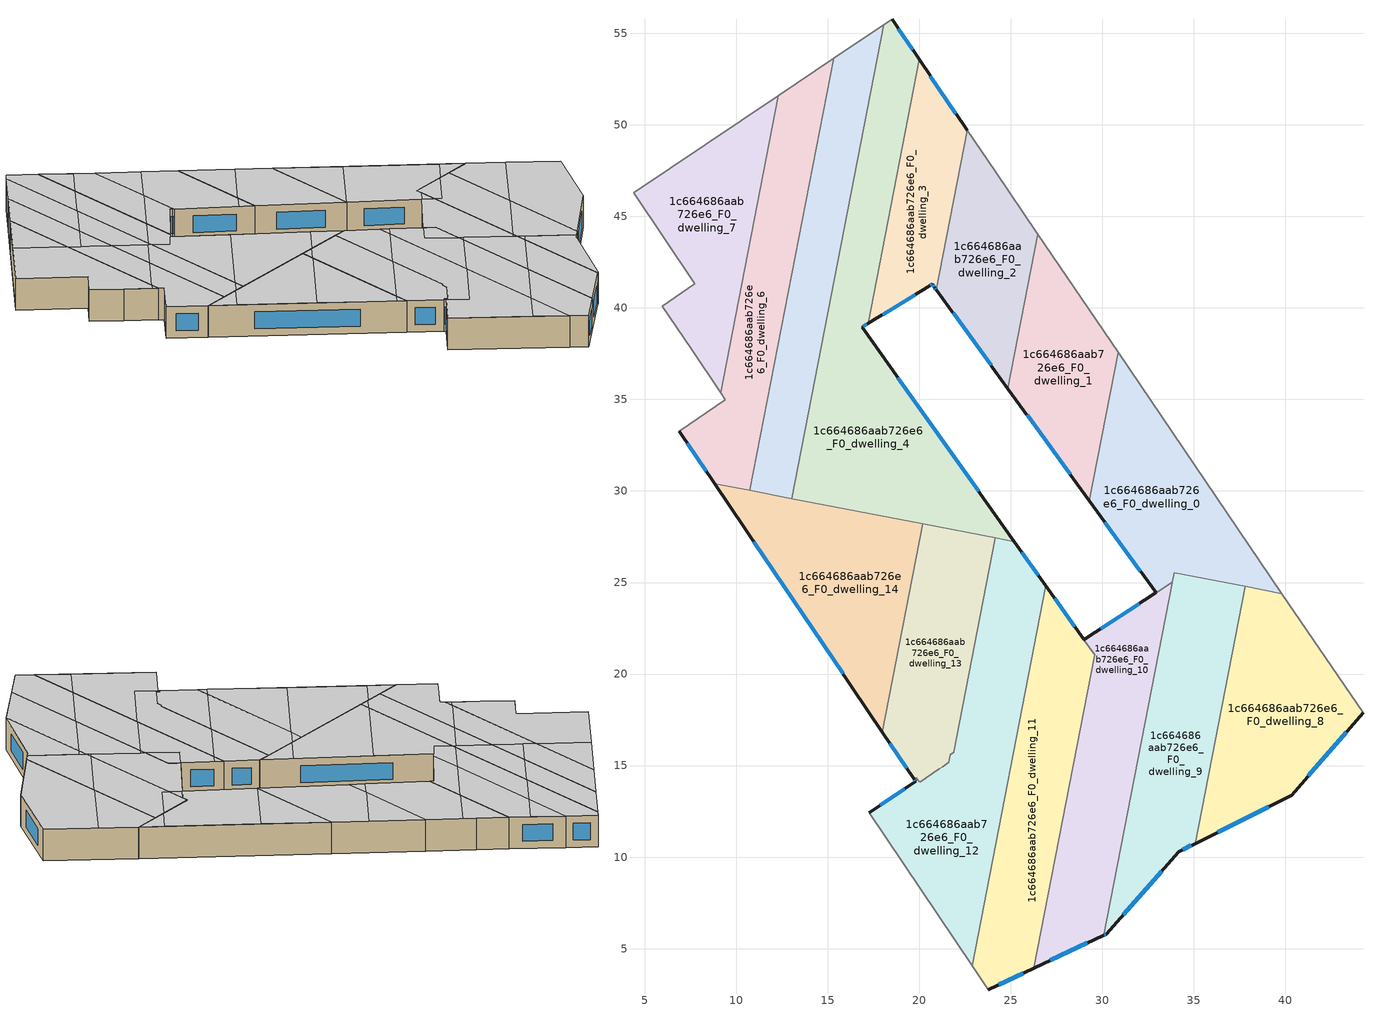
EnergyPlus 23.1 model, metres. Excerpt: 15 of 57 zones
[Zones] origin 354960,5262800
1c664686aab726e6_F0_dwelling_0
 floor ground (EU_floor_Construction): 30.87,37.57 39.82,24.4 33.93,25.54 33.83,25.01 32.94,24.43 29.3,29.46 z0
 wall outside (EU_wall_Construction): 29.3,29.46 32.94,24.43 z0:3
 wall to 1c664686aab726e6_F0_dwelling_1 (EU_wall_Construction): 30.87,37.57 29.3,29.46 z0:3
 wall adiabatic (EU_wall_Construction): 39.82,24.4 30.87,37.57 z0:3
 wall to 1c664686aab726e6_F0_dwelling_10 (EU_wall_Construction): 32.94,24.43 33.83,25.01 z0:3
 wall to 1c664686aab726e6_F0_dwelling_9 (EU_wall_Construction): 33.83,25.01 33.93,25.54 37.81,24.79 z0:3
 wall to 1c664686aab726e6_F0_dwelling_8 (EU_wall_Construction): 37.81,24.79 39.82,24.4 z0:3
 window (EU_Window_Construction): 30.15,28.28 32.09,25.61 z0.7:2.3
 ceiling to 1c664686aab726e6_F1_dwelling_2 (EU_floor_Construction): 38.6,26.19 34.16,32.73 29.3,29.46 32.94,24.43 33.83,25.01 33.93,25.54 36.8,24.98 z3
 ceiling to 1c664686aab726e6_F1_dwelling_3 (EU_floor_Construction): 34.16,32.73 30.87,37.57 29.3,29.46 z3
 ceiling to 1c664686aab726e6_F1_dwelling_1 (EU_floor_Construction): 39.82,24.4 38.6,26.19 36.8,24.98 z3
1c664686aab726e6_F0_dwelling_1
 floor ground (EU_floor_Construction): 26.49,44.02 30.87,37.57 29.3,29.46 24.85,35.59 z0
 wall outside (EU_wall_Construction): 24.85,35.59 29.3,29.46 z0:3
 wall to 1c664686aab726e6_F0_dwelling_2 (EU_wall_Construction): 26.49,44.02 24.85,35.59 z0:3
 wall adiabatic (EU_wall_Construction): 30.87,37.57 26.49,44.02 z0:3
 window (EU_Window_Construction): 25.9,34.16 28.25,30.9 z0.7:2.3
 ceiling to 1c664686aab726e6_F1_dwelling_3 (EU_floor_Construction): 29.3,29.46 30.87,37.57 29.13,40.13 25.22,37.5 24.85,35.59 z3
 ceiling to 1c664686aab726e6_F1_dwelling_4 (EU_floor_Construction): 29.13,40.13 26.49,44.02 25.22,37.5 z3
1c664686aab726e6_F0_dwelling_10
 floor ground (EU_floor_Construction): 33.83,25.01 30.09,5.74 26.27,3.93 29.59,21.06 29.01,21.88 z0
 wall outside (EU_wall_Construction): 32.94,24.43 29.01,21.88 / 26.27,3.93 30.09,5.74 z0:3
 wall to 1c664686aab726e6_F0_dwelling_11 (EU_wall_Construction): 29.01,21.88 29.59,21.06 / 29.59,21.05 26.27,3.93 z0:3
 wall to 1c664686aab726e6_F0_dwelling_9 (EU_wall_Construction): 30.09,5.74 33.83,25 z0:3
 window (EU_Window_Construction): 32.02,23.83 29.93,22.48 / 27.17,4.36 29.2,5.31 z0.7:2.3
 ceiling adiabatic (EU_roof_Construction): 30.09,5.74 31.63,13.65 27.64,10.96 26.27,3.93 z3
 ceiling to 1c664686aab726e6_F1_dwelling_8 (EU_floor_Construction): 31.63,13.65 31.8,14.55 29.34,18.21 29,17.98 27.64,10.96 z3
 ceiling to 1c664686aab726e6_F1_dwelling_2 (EU_floor_Construction): 33.55,23.59 33.83,25 32.94,24.43 z3
 ceiling to 1c664686aab726e6_F1_dwelling_9 (EU_floor_Construction): 29.34,18.21 29.11,18.55 29,17.98 z3
 ceiling to 1c664686aab726e6_F1_dwelling_1 (EU_floor_Construction): 31.89,15.03 33.55,23.59 32.94,24.43 29.01,21.88 29.59,21.06 29.11,18.55 31.6,14.84 z3
 ceiling to 1c664686aab726e6_F1_dwelling_0 (EU_floor_Construction): 31.8,14.55 31.89,15.03 31.6,14.84 z3
1c664686aab726e6_F0_dwelling_11
 floor ground (EU_floor_Construction): 26.92,24.82 29.59,21.06 26.27,3.93 23.77,2.75 22.9,4.05 z0
 wall outside (EU_wall_Construction): 29,21.89 26.92,24.82 / 23.77,2.75 26.27,3.93 z0:3
 wall to 1c664686aab726e6_F0_dwelling_12 (EU_wall_Construction): 26.92,24.82 22.9,4.05 z0:3
 wall adiabatic (EU_wall_Construction): 22.9,4.05 23.77,2.75 z0:3
 window (EU_Window_Construction): 28.51,22.58 27.41,24.13 / 24.36,3.03 25.69,3.66 z0.7:2.3
 ceiling to 1c664686aab726e6_F1_dwelling_8 (EU_floor_Construction): 27.64,10.96 29,17.98 25.09,15.35 23.73,8.33 z3
 ceiling to 1c664686aab726e6_F1_dwelling_9 (EU_floor_Construction): 29,17.98 29.11,18.55 27.52,20.92 29,21.88 27.4,24.15 26.7,23.68 25.09,15.35 z3
 ceiling adiabatic (EU_roof_Construction): 29.11,18.55 29.59,21.05 29,21.88 27.52,20.92 z3
 ceiling to 1c664686aab726e6_F1_dwelling_7 (EU_floor_Construction): 26.27,3.93 27.64,10.96 23.73,8.33 22.9,4.05 23.77,2.75 z3
 ceiling to 1c664686aab726e6_F1_dwelling_10 (EU_floor_Construction): 27.4,24.15 26.92,24.82 26.7,23.68 z3
1c664686aab726e6_F0_dwelling_12
 floor ground (EU_floor_Construction): 25.21,27.23 26.92,24.82 22.9,4.05 17.27,12.42 19.82,14.14 19.73,14.26 19.86,14.35 20.02,14.1 21.1,14.82 21.63,15.18 21.71,15.6 21.89,15.71 24.16,27.43 z0
 wall outside (EU_wall_Construction): 26.92,24.82 25.21,27.23 / 19.73,14.26 19.82,14.14 17.27,12.42 z0:3
 wall to 1c664686aab726e6_F0_dwelling_13 (EU_wall_Construction): 24.16,27.43 21.89,15.71 21.71,15.6 21.63,15.18 21.28,14.94 21.1,14.82 20.02,14.1 / 20.02,14.11 19.86,14.35 19.73,14.26 z0:3
 wall adiabatic (EU_wall_Construction): 17.27,12.42 22.9,4.05 z0:3
 wall to 1c664686aab726e6_F0_dwelling_4 (EU_wall_Construction): 25.21,27.23 24.16,27.43 z0:3
 window (EU_Window_Construction): 26.52,25.39 25.61,26.66 / 19.22,13.74 17.87,12.83 / 19.75,14.23 19.8,14.17 z0.7:2.3
 ceiling to 1c664686aab726e6_F1_dwelling_9 (EU_floor_Construction): 25.09,15.35 26.7,23.68 22.94,21.15 21.89,15.71 21.71,15.6 21.63,15.18 21.1,14.82 20.02,14.1 19.86,14.35 19.73,14.26 20.9,12.54 z3
 ceiling to 1c664686aab726e6_F1_dwelling_8 (EU_floor_Construction): 23.73,8.33 25.09,15.35 20.9,12.54 19.82,14.14 17.27,12.42 21.17,6.61 z3
 ceiling to 1c664686aab726e6_F1_dwelling_10 (EU_floor_Construction): 26.7,23.68 26.92,24.82 25.21,27.23 24.16,27.43 22.94,21.15 z3
 ceiling to 1c664686aab726e6_F1_dwelling_7 (EU_floor_Construction): 22.9,4.05 23.73,8.33 21.17,6.61 z3
1c664686aab726e6_F0_dwelling_13
 floor ground (EU_floor_Construction): 24.16,27.43 21.89,15.71 21.71,15.6 21.63,15.18 21.28,14.95 21.1,14.82 20.02,14.1 19.86,14.35 19.73,14.26 18,16.83 20.2,28.2 z0
 wall outside (EU_wall_Construction): 18,16.83 19.73,14.26 z0:3
 wall to 1c664686aab726e6_F0_dwelling_14 (EU_wall_Construction): 20.2,28.2 18,16.83 z0:3
 wall to 1c664686aab726e6_F0_dwelling_4 (EU_wall_Construction): 24.16,27.43 20.2,28.2 z0:3
 window (EU_Window_Construction): 18.41,16.23 19.33,14.87 z0.7:2.3
 ceiling to 1c664686aab726e6_F1_dwelling_10 (EU_floor_Construction): 22.94,21.15 24.16,27.43 21.3,27.99 19.99,27.1 18.22,17.97 z3
 ceiling to 1c664686aab726e6_F1_dwelling_9 (EU_floor_Construction): 21.63,15.18 21.71,15.6 21.89,15.71 22.94,21.15 18.22,17.97 18,16.83 19.73,14.26 19.86,14.35 20.02,14.11 21.1,14.82 z3
 ceiling to 1c664686aab726e6_F1_dwelling_11 (EU_floor_Construction): 21.3,27.99 20.2,28.2 19.99,27.11 z3
1c664686aab726e6_F0_dwelling_14
 floor ground (EU_floor_Construction): 20.2,28.2 18,16.83 8.83,30.4 z0
 wall outside (EU_wall_Construction): 8.83,30.4 18,16.83 z0:3
 wall to 1c664686aab726e6_F0_dwelling_5 (EU_wall_Construction): 13.05,29.59 10.76,30.03 z0:3
 wall to 1c664686aab726e6_F0_dwelling_6 (EU_wall_Construction): 10.76,30.03 8.83,30.4 z0:3
 wall to 1c664686aab726e6_F0_dwelling_4 (EU_wall_Construction): 20.2,28.2 13.05,29.59 z0:3
 window (EU_Window_Construction): 10.98,27.22 15.85,20.02 z0.7:2.3
 ceiling to 1c664686aab726e6_F1_dwelling_11 (EU_floor_Construction): 19.99,27.11 20.2,28.2 12.16,29.76 10.17,28.42 13.85,22.97 z3
 ceiling adiabatic (EU_roof_Construction): 12.16,29.76 8.83,30.4 10.17,28.42 z3
 ceiling to 1c664686aab726e6_F1_dwelling_10 (EU_floor_Construction): 18.22,17.97 19.99,27.1 13.85,22.97 17.54,17.51 z3
 ceiling to 1c664686aab726e6_F1_dwelling_9 (EU_floor_Construction): 18,16.83 18.22,17.97 17.54,17.51 z3
1c664686aab726e6_F0_dwelling_2
 floor ground (EU_floor_Construction): 24.15,47.46 26.49,44.02 24.85,35.59 20.94,41 22.63,49.7 z0
 wall outside (EU_wall_Construction): 20.94,41 24.85,35.59 z0:3
 wall adiabatic (EU_wall_Construction): 26.49,44.02 24.15,47.46 22.63,49.7 z0:3
 wall to 1c664686aab726e6_F0_dwelling_3 (EU_wall_Construction): 22.63,49.7 20.94,41 z0:3
 window (EU_Window_Construction): 21.86,39.73 23.94,36.86 z0.7:2.3
 ceiling to 1c664686aab726e6_F1_dwelling_4 (EU_floor_Construction): 25.22,37.5 26.49,44.02 24.78,46.52 21.6,44.38 20.94,41 24.05,36.71 z3
 ceiling to 1c664686aab726e6_F1_dwelling_5 (EU_floor_Construction): 24.78,46.52 24.15,47.46 22.63,49.7 21.6,44.38 z3
 ceiling to 1c664686aab726e6_F1_dwelling_3 (EU_floor_Construction): 24.85,35.59 25.22,37.5 24.05,36.71 z3
1c664686aab726e6_F0_dwelling_3
 floor ground (EU_floor_Construction): 20.01,53.58 22.63,49.7 20.94,41 20.86,41.11 20.72,41.3 20.58,41.22 17.21,39.15 z0
 wall outside (EU_wall_Construction): 17.21,39.15 20.58,41.22 20.72,41.3 20.86,41.11 20.94,41 / 22.63,49.7 20.01,53.58 z0:3
 wall to 1c664686aab726e6_F0_dwelling_4 (EU_wall_Construction): 20.01,53.58 17.21,39.15 z0:3
 window (EU_Window_Construction): 20.61,41.24 20.68,41.28 / 18,39.64 19.79,40.73 / 22.01,50.61 20.62,52.67 / 20.88,41.08 20.92,41.02 / 20.75,41.26 20.83,41.15 z0.7:2.3
 ceiling to 1c664686aab726e6_F1_dwelling_5 (EU_floor_Construction): 21.6,44.38 22.63,49.7 21.65,51.14 19.22,49.51 17.72,41.77 z3
 ceiling to 1c664686aab726e6_F1_dwelling_4 (EU_floor_Construction): 20.94,41 21.6,44.38 17.72,41.77 17.21,39.15 20.72,41.3 20.86,41.11 z3
 ceiling to 1c664686aab726e6_F1_dwelling_6 (EU_floor_Construction): 21.65,51.14 20.01,53.58 19.22,49.51 z3
1c664686aab726e6_F0_dwelling_4
 floor ground (EU_floor_Construction): 20.01,53.58 17.21,39.15 16.88,38.95 25.21,27.23 13.05,29.58 18.06,55.46 18.52,55.77 z0
 wall outside (EU_wall_Construction): 25.21,27.23 16.88,38.95 17.21,39.15 / 20.01,53.58 18.52,55.77 z0:3
 wall to 1c664686aab726e6_F0_dwelling_5 (EU_wall_Construction): 18.06,55.46 13.05,29.58 z0:3
 wall adiabatic (EU_wall_Construction): 18.52,55.77 18.06,55.46 z0:3
 window (EU_Window_Construction): 23.26,29.98 18.84,36.2 / 19.66,54.09 18.87,55.25 / 16.96,39 17.13,39.11 z0.7:2.3
 ceiling to 1c664686aab726e6_F1_dwelling_11 (EU_floor_Construction): 23.58,29.52 19.78,34.88 13.22,30.47 13.05,29.58 21.3,27.99 z3
 ceiling to 1c664686aab726e6_F1_dwelling_12 (EU_floor_Construction): 19.78,34.88 16.88,38.95 15.82,38.3 14.98,39.55 13.22,30.47 z3
 ceiling to 1c664686aab726e6_F1_dwelling_10 (EU_floor_Construction): 25.21,27.23 23.58,29.52 21.3,27.99 z3
 ceiling to 1c664686aab726e6_F1_dwelling_5 (EU_floor_Construction): 17.72,41.77 19.22,49.51 16.56,47.72 15.06,39.98 z3
 ceiling to 1c664686aab726e6_F1_dwelling_4 (EU_floor_Construction): 17.21,39.15 17.72,41.77 15.06,39.98 14.98,39.55 15.82,38.31 16.89,38.96 z3
 ceiling to 1c664686aab726e6_F1_dwelling_6 (EU_floor_Construction): 19.22,49.51 20.01,53.58 18.52,55.77 18.06,55.46 16.56,47.72 z3
1c664686aab726e6_F0_dwelling_5
 floor ground (EU_floor_Construction): 18.06,55.46 13.05,29.58 10.76,30.03 15.34,53.63 z0
 wall to 1c664686aab726e6_F0_dwelling_6 (EU_wall_Construction): 15.34,53.63 10.76,30.03 z0:3
 wall adiabatic (EU_wall_Construction): 18.06,55.46 15.34,53.63 z0:3
 ceiling to 1c664686aab726e6_F1_dwelling_12 (EU_floor_Construction): 13.22,30.47 14.98,39.55 14.8,39.82 12.34,38.17 10.76,30.03 12.16,29.76 z3
 ceiling to 1c664686aab726e6_F1_dwelling_6 (EU_floor_Construction): 16.56,47.72 18.06,55.46 15.34,53.63 13.84,45.88 z3
 ceiling to 1c664686aab726e6_F1_dwelling_11 (EU_floor_Construction): 13.05,29.59 13.22,30.47 12.16,29.76 z3
 ceiling to 1c664686aab726e6_F1_dwelling_13 (EU_floor_Construction): 14.8,39.82 13.14,42.29 12.34,38.17 z3
 ceiling to 1c664686aab726e6_F1_dwelling_5 (EU_floor_Construction): 15.06,39.98 16.56,47.72 13.84,45.88 13.14,42.29 14.81,39.81 z3
 ceiling to 1c664686aab726e6_F1_dwelling_4 (EU_floor_Construction): 14.98,39.55 15.06,39.98 14.81,39.81 13.14,42.29 z3
1c664686aab726e6_F0_dwelling_6
 floor ground (EU_floor_Construction): 15.34,53.63 10.76,30.03 8.83,30.4 6.89,33.27 9.42,34.98 9.16,35.38 12.3,51.59 z0
 wall outside (EU_wall_Construction): 6.89,33.27 8.83,30.4 z0:3
 wall adiabatic (EU_wall_Construction): 9.16,35.38 9.42,34.98 6.89,33.27 / 15.34,53.63 12.3,51.59 z0:3
 wall to 1c664686aab726e6_F0_dwelling_7 (EU_wall_Construction): 12.3,51.59 9.16,35.38 z0:3
 window (EU_Window_Construction): 7.34,32.6 8.37,31.08 z0.7:2.3
 ceiling to 1c664686aab726e6_F1_dwelling_6 (EU_floor_Construction): 13.84,45.88 15.34,53.63 12.3,51.59 11.09,45.34 11.69,44.44 z3
 ceiling to 1c664686aab726e6_F1_dwelling_12 (EU_floor_Construction): 10.76,30.03 12.34,38.17 9.3,36.12 9.16,35.38 9.42,34.98 6.89,33.27 8.83,30.4 z3
 ceiling to 1c664686aab726e6_F1_dwelling_13 (EU_floor_Construction): 12.34,38.17 13.14,42.29 11.09,45.34 9.3,36.12 z3
 ceiling to 1c664686aab726e6_F1_dwelling_5 (EU_floor_Construction): 13.14,42.29 13.84,45.88 11.69,44.44 z3
1c664686aab726e6_F0_dwelling_7
 floor ground (EU_floor_Construction): 12.3,51.59 9.16,35.38 7.54,37.77 5.96,40.1 7.76,41.32 4.4,46.28 z0
 wall adiabatic (EU_wall_Construction): 12.3,51.59 4.4,46.28 7.76,41.32 5.96,40.1 7.54,37.77 9.16,35.38 z0:3
 ceiling to 1c664686aab726e6_F1_dwelling_13 (EU_floor_Construction): 9.3,36.12 11.09,45.34 8.57,49.08 4.4,46.28 7.76,41.32 5.96,40.1 7.54,37.77 8.85,35.82 z3
 ceiling to 1c664686aab726e6_F1_dwelling_6 (EU_floor_Construction): 11.09,45.34 12.3,51.59 8.57,49.08 z3
 ceiling to 1c664686aab726e6_F1_dwelling_12 (EU_floor_Construction): 9.16,35.38 9.3,36.12 8.85,35.82 z3
1c664686aab726e6_F0_dwelling_8
 floor ground (EU_floor_Construction): 39.82,24.4 44.25,17.88 40.35,13.37 35.08,10.74 37.81,24.79 z0
 wall outside (EU_wall_Construction): 35.08,10.74 40.35,13.37 44.25,17.88 z0:3
 wall to 1c664686aab726e6_F0_dwelling_9 (EU_wall_Construction): 37.81,24.79 35.08,10.74 z0:3
 wall adiabatic (EU_wall_Construction): 44.25,17.88 39.82,24.4 z0:3
 window (EU_Window_Construction): 36.32,11.36 39.11,12.76 / 41.26,14.43 43.33,16.82 z0.7:2.3
 ceiling to 1c664686aab726e6_F1_dwelling_0 (EU_floor_Construction): 40.35,13.37 44.25,17.88 41.7,21.63 36.52,18.14 35.08,10.74 z3
 ceiling to 1c664686aab726e6_F1_dwelling_1 (EU_floor_Construction): 41.7,21.63 39.82,24.4 37.81,24.79 36.52,18.14 z3
1c664686aab726e6_F0_dwelling_9
 floor ground (EU_floor_Construction): 37.81,24.79 35.08,10.74 34.18,10.29 30.22,5.8 30.09,5.74 33.93,25.54 z0
 wall outside (EU_wall_Construction): 30.09,5.74 30.22,5.8 34.18,10.29 35.08,10.74 z0:3
 window (EU_Window_Construction): 31.15,6.85 33.25,9.24 / 30.12,5.75 30.19,5.78 / 34.39,10.4 34.87,10.64 z0.7:2.3
 ceiling to 1c664686aab726e6_F1_dwelling_1 (EU_floor_Construction): 36.52,18.14 37.81,24.79 36.8,24.98 33.94,23.06 33.55,23.59 31.89,15.03 z3
 ceiling to 1c664686aab726e6_F1_dwelling_2 (EU_floor_Construction): 36.8,24.98 33.93,25.54 33.55,23.59 33.94,23.06 z3
 ceiling to 1c664686aab726e6_F1_dwelling_0 (EU_floor_Construction): 35.08,10.74 36.52,18.14 31.89,15.03 31.8,14.55 34.54,10.47 z3
 ceiling to 1c664686aab726e6_F1_dwelling_7 (EU_floor_Construction): 30.22,5.8 34.18,10.29 34.54,10.47 32.16,14.01 31.63,13.65 30.09,5.74 z3
 ceiling to 1c664686aab726e6_F1_dwelling_8 (EU_floor_Construction): 32.16,14.01 31.8,14.55 31.63,13.65 z3
[Building]
EU S2 Campaign: North Axis=0; Terrain=City; Solar Distribution=FullExterior
[Site:Location]
Budapest.Ferenc.Liszt.Intl.AP: Latitude=47.437; Longitude=19.256; Time Zone=1; Elevation=185
[SizingPeriod:WeatherFileDays]
AnnualSizingPeriod: Begin Month=1; Begin Day of Month=1; End Month=12; End Day of Month=31; Day of Week for Start Day=Monday; Use Weather File Daylight Saving Period=No; Use Weather File Rain and Snow Indicators=No
[MATERIAL]
EU_InternalMass_Material: Roughness=MediumRough; Thickness=0.1; Conductivity=1; Density=1800; Specific Heat=900; Thermal Absorptance=0.9; Solar Absorptance=0.7; Visible Absorptance=0.7
[MATERIAL:NOMASS] Roughness=MediumRough; Thermal Absorptance=0.9; Solar Absorptance=0.7; Visible Absorptance=0.7
Name | Thermal Resistance
EU_wall_NoMass | 0.832559
EU_roof_NoMass | 1.39638
EU_floor_NoMass | 0.872794
[WINDOWMATERIAL:SIMPLEGLAZINGSYSTEM]
EU_Window_SimpleGlazing: UFactor=2.79869; Solar Heat Gain Coefficient=0.75; Visible Transmittance=0.75
[CONSTRUCTION]
EU_wall_Construction: EU_wall_NoMass
EU_roof_Construction: EU_roof_NoMass
EU_floor_Construction: EU_floor_NoMass
EU_Window_Construction: EU_Window_SimpleGlazing
EU_InternalMass_Construction: EU_InternalMass_Material
[ZONE] Type=1; Multiplier=1; Ceiling Height=autocalculate; Floor Area=autocalculate; Part of Total Floor Area=Yes
Name | Volume
1c664686aab726e6_F0_dwelling_0 | 180.776
1c664686aab726e6_F0_dwelling_1 | 139.61
1c664686aab726e6_F0_dwelling_10 | 198.127
1c664686aab726e6_F0_dwelling_11 | 199.704
1c664686aab726e6_F0_dwelling_12 | 246.361
1c664686aab726e6_F0_dwelling_13 | 156.112
1c664686aab726e6_F0_dwelling_14 | 201.253
1c664686aab726e6_F0_dwelling_2 | 127.427
1c664686aab726e6_F0_dwelling_3 | 114.633
1c664686aab726e6_F0_dwelling_4 | 322.754
1c664686aab726e6_F0_dwelling_5 | 176.036
1c664686aab726e6_F0_dwelling_6 | 186.149
1c664686aab726e6_F0_dwelling_7 | 166.082
1c664686aab726e6_F0_dwelling_8 | 201.242
1c664686aab726e6_F0_dwelling_9 | 201.248
[INTERNALMASS] Construction=EU_InternalMass_Construction
Name | Zone or ZoneList | Surface Area
1c664686aab726e6_F0_dwelling_0_EU_InternalMass | 1c664686aab726e6_F0_dwelling_0 | 60.2595
1c664686aab726e6_F0_dwelling_1_EU_InternalMass | 1c664686aab726e6_F0_dwelling_1 | 46.5389
1c664686aab726e6_F0_dwelling_2_EU_InternalMass | 1c664686aab726e6_F0_dwelling_2 | 42.4805
1c664686aab726e6_F0_dwelling_3_EU_InternalMass | 1c664686aab726e6_F0_dwelling_3 | 38.2079
1c664686aab726e6_F0_dwelling_4_EU_InternalMass | 1c664686aab726e6_F0_dwelling_4 | 107.581
1c664686aab726e6_F0_dwelling_5_EU_InternalMass | 1c664686aab726e6_F0_dwelling_5 | 58.6786
1c664686aab726e6_F0_dwelling_6_EU_InternalMass | 1c664686aab726e6_F0_dwelling_6 | 62.0502
1c664686aab726e6_F0_dwelling_7_EU_InternalMass | 1c664686aab726e6_F0_dwelling_7 | 55.3609
1c664686aab726e6_F0_dwelling_8_EU_InternalMass | 1c664686aab726e6_F0_dwelling_8 | 67.0809
1c664686aab726e6_F0_dwelling_9_EU_InternalMass | 1c664686aab726e6_F0_dwelling_9 | 67.0826
1c664686aab726e6_F0_dwelling_10_EU_InternalMass | 1c664686aab726e6_F0_dwelling_10 | 66.0446
1c664686aab726e6_F0_dwelling_11_EU_InternalMass | 1c664686aab726e6_F0_dwelling_11 | 66.5677
1c664686aab726e6_F0_dwelling_12_EU_InternalMass | 1c664686aab726e6_F0_dwelling_12 | 82.1207
1c664686aab726e6_F0_dwelling_13_EU_InternalMass | 1c664686aab726e6_F0_dwelling_13 | 52.0377
1c664686aab726e6_F0_dwelling_14_EU_InternalMass | 1c664686aab726e6_F0_dwelling_14 | 67.0843
[OTHEREQUIPMENT] Fuel Type=Electricity; Design Level Calculation Method=Watts/Area; Power per Zone Floor Area=1; Fraction Latent=0; Fraction Radiant=0; Fraction Lost=0; Carbon Dioxide Generation Rate=0; EndUse Subcategory=EU_Step8_InternalGains
Name | Zone or ZoneList or Space or SpaceList | Schedule
EU_Step8_InternalGain_1c664686aab726e6_F0_dwelling_0_f000 | 1c664686aab726e6_F0_dwelling_0 | EU_Step8_GainSchedule_1c664686aab726e6_F0_dwelling_0_f000
EU_Step8_InternalGain_1c664686aab726e6_F0_dwelling_1_f000 | 1c664686aab726e6_F0_dwelling_1 | EU_Step8_GainSchedule_1c664686aab726e6_F0_dwelling_1_f000
EU_Step8_InternalGain_1c664686aab726e6_F0_dwelling_2_f000 | 1c664686aab726e6_F0_dwelling_2 | EU_Step8_GainSchedule_1c664686aab726e6_F0_dwelling_2_f000
EU_Step8_InternalGain_1c664686aab726e6_F0_dwelling_3_f000 | 1c664686aab726e6_F0_dwelling_3 | EU_Step8_GainSchedule_1c664686aab726e6_F0_dwelling_3_f000
EU_Step8_InternalGain_1c664686aab726e6_F0_dwelling_4_f000 | 1c664686aab726e6_F0_dwelling_4 | EU_Step8_GainSchedule_1c664686aab726e6_F0_dwelling_4_f000
EU_Step8_InternalGain_1c664686aab726e6_F0_dwelling_5_f000 | 1c664686aab726e6_F0_dwelling_5 | EU_Step8_GainSchedule_1c664686aab726e6_F0_dwelling_5_f000
EU_Step8_InternalGain_1c664686aab726e6_F0_dwelling_6_f000 | 1c664686aab726e6_F0_dwelling_6 | EU_Step8_GainSchedule_1c664686aab726e6_F0_dwelling_6_f000
EU_Step8_InternalGain_1c664686aab726e6_F0_dwelling_7_f000 | 1c664686aab726e6_F0_dwelling_7 | EU_Step8_GainSchedule_1c664686aab726e6_F0_dwelling_7_f000
EU_Step8_InternalGain_1c664686aab726e6_F0_dwelling_8_f000 | 1c664686aab726e6_F0_dwelling_8 | EU_Step8_GainSchedule_1c664686aab726e6_F0_dwelling_8_f000
EU_Step8_InternalGain_1c664686aab726e6_F0_dwelling_9_f000 | 1c664686aab726e6_F0_dwelling_9 | EU_Step8_GainSchedule_1c664686aab726e6_F0_dwelling_9_f000
EU_Step8_InternalGain_1c664686aab726e6_F0_dwelling_10_f000 | 1c664686aab726e6_F0_dwelling_10 | EU_Step8_GainSchedule_1c664686aab726e6_F0_dwelling_10_f000
EU_Step8_InternalGain_1c664686aab726e6_F0_dwelling_11_f000 | 1c664686aab726e6_F0_dwelling_11 | EU_Step8_GainSchedule_1c664686aab726e6_F0_dwelling_11_f000
EU_Step8_InternalGain_1c664686aab726e6_F0_dwelling_12_f000 | 1c664686aab726e6_F0_dwelling_12 | EU_Step8_GainSchedule_1c664686aab726e6_F0_dwelling_12_f000
EU_Step8_InternalGain_1c664686aab726e6_F0_dwelling_13_f000 | 1c664686aab726e6_F0_dwelling_13 | EU_Step8_GainSchedule_1c664686aab726e6_F0_dwelling_13_f000
EU_Step8_InternalGain_1c664686aab726e6_F0_dwelling_14_f000 | 1c664686aab726e6_F0_dwelling_14 | EU_Step8_GainSchedule_1c664686aab726e6_F0_dwelling_14_f000
[ZONEVENTILATION:DESIGNFLOWRATE] Schedule=EU_AlwaysOn; Design Flow Rate Calculation Method=AirChanges/Hour; Air Changes per Hour=0.475469; Ventilation Type=Natural; Fan Pressure Rise=0; Fan Total Efficiency=1; Constant Term Coefficient=1; Temperature Term Coefficient=0; Velocity Term Coefficient=0; Velocity Squared Term Coefficient=0; Minimum Indoor Temperature=-100; Maximum Indoor Temperature=100; Delta Temperature=-100; Minimum Outdoor Temperature=-100; Maximum Outdoor Temperature=100; Maximum Wind Speed=40
Name | Zone or ZoneList or Space or SpaceList
EU_ConstantAir_1c664686aab726e6_F0_dwelling_0 | 1c664686aab726e6_F0_dwelling_0
EU_ConstantAir_1c664686aab726e6_F0_dwelling_1 | 1c664686aab726e6_F0_dwelling_1
EU_ConstantAir_1c664686aab726e6_F0_dwelling_2 | 1c664686aab726e6_F0_dwelling_2
EU_ConstantAir_1c664686aab726e6_F0_dwelling_3 | 1c664686aab726e6_F0_dwelling_3
EU_ConstantAir_1c664686aab726e6_F0_dwelling_4 | 1c664686aab726e6_F0_dwelling_4
EU_ConstantAir_1c664686aab726e6_F0_dwelling_5 | 1c664686aab726e6_F0_dwelling_5
EU_ConstantAir_1c664686aab726e6_F0_dwelling_6 | 1c664686aab726e6_F0_dwelling_6
EU_ConstantAir_1c664686aab726e6_F0_dwelling_7 | 1c664686aab726e6_F0_dwelling_7
EU_ConstantAir_1c664686aab726e6_F0_dwelling_8 | 1c664686aab726e6_F0_dwelling_8
EU_ConstantAir_1c664686aab726e6_F0_dwelling_9 | 1c664686aab726e6_F0_dwelling_9
EU_ConstantAir_1c664686aab726e6_F0_dwelling_10 | 1c664686aab726e6_F0_dwelling_10
EU_ConstantAir_1c664686aab726e6_F0_dwelling_11 | 1c664686aab726e6_F0_dwelling_11
EU_ConstantAir_1c664686aab726e6_F0_dwelling_12 | 1c664686aab726e6_F0_dwelling_12
EU_ConstantAir_1c664686aab726e6_F0_dwelling_13 | 1c664686aab726e6_F0_dwelling_13
EU_ConstantAir_1c664686aab726e6_F0_dwelling_14 | 1c664686aab726e6_F0_dwelling_14
[HVACTEMPLATE:THERMOSTAT] Constant Heating Setpoint=20; Constant Cooling Setpoint=50
EU_HeatOnly_1c664686aab726e6_F0_dwelling_0; EU_HeatOnly_1c664686aab726e6_F0_dwelling_1; EU_HeatOnly_1c664686aab726e6_F0_dwelling_2; EU_HeatOnly_1c664686aab726e6_F0_dwelling_3; EU_HeatOnly_1c664686aab726e6_F0_dwelling_4; EU_HeatOnly_1c664686aab726e6_F0_dwelling_5; EU_HeatOnly_1c664686aab726e6_F0_dwelling_6; EU_HeatOnly_1c664686aab726e6_F0_dwelling_7; EU_HeatOnly_1c664686aab726e6_F0_dwelling_8; EU_HeatOnly_1c664686aab726e6_F0_dwelling_9; EU_HeatOnly_1c664686aab726e6_F0_dwelling_10; EU_HeatOnly_1c664686aab726e6_F0_dwelling_11; EU_HeatOnly_1c664686aab726e6_F0_dwelling_12; EU_HeatOnly_1c664686aab726e6_F0_dwelling_13; EU_HeatOnly_1c664686aab726e6_F0_dwelling_14; EU_HeatOnly_1c664686aab726e6_F1_dwelling_0; EU_HeatOnly_1c664686aab726e6_F1_dwelling_1; EU_HeatOnly_1c664686aab726e6_F1_dwelling_2; EU_HeatOnly_1c664686aab726e6_F1_dwelling_3; EU_HeatOnly_1c664686aab726e6_F1_dwelling_4; EU_HeatOnly_1c664686aab726e6_F1_dwelling_5; EU_HeatOnly_1c664686aab726e6_F1_dwelling_6; EU_HeatOnly_1c664686aab726e6_F1_dwelling_7; EU_HeatOnly_1c664686aab726e6_F1_dwelling_8; EU_HeatOnly_1c664686aab726e6_F1_dwelling_9; EU_HeatOnly_1c664686aab726e6_F1_dwelling_10; EU_HeatOnly_1c664686aab726e6_F1_dwelling_11; EU_HeatOnly_1c664686aab726e6_F1_dwelling_12; EU_HeatOnly_1c664686aab726e6_F1_dwelling_13; EU_HeatOnly_1c664686aab726e6_F2_dwelling_0; EU_HeatOnly_1c664686aab726e6_F2_dwelling_1; EU_HeatOnly_1c664686aab726e6_F2_dwelling_2; EU_HeatOnly_1c664686aab726e6_F2_dwelling_3; EU_HeatOnly_1c664686aab726e6_F2_dwelling_4; EU_HeatOnly_1c664686aab726e6_F2_dwelling_5; EU_HeatOnly_1c664686aab726e6_F2_dwelling_6; EU_HeatOnly_1c664686aab726e6_F2_dwelling_7; EU_HeatOnly_1c664686aab726e6_F2_dwelling_8; EU_HeatOnly_1c664686aab726e6_F2_dwelling_9; EU_HeatOnly_1c664686aab726e6_F2_dwelling_10; EU_HeatOnly_1c664686aab726e6_F2_dwelling_11; EU_HeatOnly_1c664686aab726e6_F2_dwelling_12; EU_HeatOnly_1c664686aab726e6_F2_dwelling_13; EU_HeatOnly_1c664686aab726e6_F3_dwelling_0; EU_HeatOnly_1c664686aab726e6_F3_dwelling_1; EU_HeatOnly_1c664686aab726e6_F3_dwelling_2; EU_HeatOnly_1c664686aab726e6_F3_dwelling_3; EU_HeatOnly_1c664686aab726e6_F3_dwelling_4; EU_HeatOnly_1c664686aab726e6_F3_dwelling_5; EU_HeatOnly_1c664686aab726e6_F3_dwelling_6; EU_HeatOnly_1c664686aab726e6_F3_dwelling_7; EU_HeatOnly_1c664686aab726e6_F3_dwelling_8; EU_HeatOnly_1c664686aab726e6_F3_dwelling_9; EU_HeatOnly_1c664686aab726e6_F3_dwelling_10; EU_HeatOnly_1c664686aab726e6_F3_dwelling_11; EU_HeatOnly_1c664686aab726e6_F3_dwelling_12; EU_HeatOnly_1c664686aab726e6_F3_dwelling_13
[HVACTEMPLATE:ZONE:IDEALLOADSAIRSYSTEM] System Availability Schedule=EU_AlwaysOn; Maximum Heating Supply Air Temperature=50; Minimum Cooling Supply Air Temperature=13; Maximum Heating Supply Air Humidity Ratio=0.0156; Minimum Cooling Supply Air Humidity Ratio=0.0077; Heating Limit=NoLimit; Cooling Limit=NoLimit; Heating Availability Schedule=EU_AlwaysOn; Cooling Availability Schedule=EU_CoolingOff; Dehumidification Control Type=ConstantSensibleHeatRatio; Cooling Sensible Heat Ratio=0.7; Dehumidification Setpoint=60; Humidification Control Type=None; Humidification Setpoint=30; Outdoor Air Method=None; Outdoor Air Flow Rate per Person=0.00944; Outdoor Air Flow Rate per Zone Floor Area=0; Outdoor Air Flow Rate per Zone=0; Demand Controlled Ventilation Type=None; Outdoor Air Economizer Type=NoEconomizer; Heat Recovery Type=None; Sensible Heat Recovery Effectiveness=0.7; Latent Heat Recovery Effectiveness=0.65
Name | Template Thermostat
1c664686aab726e6_F0_dwelling_0 | EU_HeatOnly_1c664686aab726e6_F0_dwelling_0
1c664686aab726e6_F0_dwelling_1 | EU_HeatOnly_1c664686aab726e6_F0_dwelling_1
1c664686aab726e6_F0_dwelling_2 | EU_HeatOnly_1c664686aab726e6_F0_dwelling_2
1c664686aab726e6_F0_dwelling_3 | EU_HeatOnly_1c664686aab726e6_F0_dwelling_3
1c664686aab726e6_F0_dwelling_4 | EU_HeatOnly_1c664686aab726e6_F0_dwelling_4
1c664686aab726e6_F0_dwelling_5 | EU_HeatOnly_1c664686aab726e6_F0_dwelling_5
1c664686aab726e6_F0_dwelling_6 | EU_HeatOnly_1c664686aab726e6_F0_dwelling_6
1c664686aab726e6_F0_dwelling_7 | EU_HeatOnly_1c664686aab726e6_F0_dwelling_7
1c664686aab726e6_F0_dwelling_8 | EU_HeatOnly_1c664686aab726e6_F0_dwelling_8
1c664686aab726e6_F0_dwelling_9 | EU_HeatOnly_1c664686aab726e6_F0_dwelling_9
1c664686aab726e6_F0_dwelling_10 | EU_HeatOnly_1c664686aab726e6_F0_dwelling_10
1c664686aab726e6_F0_dwelling_11 | EU_HeatOnly_1c664686aab726e6_F0_dwelling_11
1c664686aab726e6_F0_dwelling_12 | EU_HeatOnly_1c664686aab726e6_F0_dwelling_12
1c664686aab726e6_F0_dwelling_13 | EU_HeatOnly_1c664686aab726e6_F0_dwelling_13
1c664686aab726e6_F0_dwelling_14 | EU_HeatOnly_1c664686aab726e6_F0_dwelling_14
[SIZING:ZONE] Zone Cooling Design Supply Air Temperature Input Method=SupplyAirTemperature; Zone Cooling Design Supply Air Temperature=13; Zone Heating Design Supply Air Temperature Input Method=SupplyAirTemperature; Zone Heating Design Supply Air Temperature=50; Zone Cooling Design Supply Air Humidity Ratio=0.008; Zone Heating Design Supply Air Humidity Ratio=0.008; Cooling Design Air Flow Method=DesignDay; Cooling Design Air Flow Rate=0; Cooling Minimum Air Flow per Zone Floor Area=0.000762; Cooling Minimum Air Flow=0; Cooling Minimum Air Flow Fraction=0.2; Heating Design Air Flow Method=DesignDay; Heating Design Air Flow Rate=0; Heating Maximum Air Flow per Zone Floor Area=0.002032; Heating Maximum Air Flow=0.141576; Heating Maximum Air Flow Fraction=0.3; Account for Dedicated Outdoor Air System=No; Dedicated Outdoor Air System Control Strategy=NeutralSupplyAir; Dedicated Outdoor Air Low Setpoint Temperature for Design=autosize; Dedicated Outdoor Air High Setpoint Temperature for Design=autosize; Zone Load Sizing Method=Sensible Load Only No Latent Load; Zone Latent Cooling Design Supply Air Humidity Ratio Input Method=HumidityRatioDifference; Zone Cooling Design Supply Air Humidity Ratio Difference=0.005; Zone Latent Heating Design Supply Air Humidity Ratio Input Method=HumidityRatioDifference; Zone Humidification Design Supply Air Humidity Ratio Difference=0.005
1c664686aab726e6_F0_dwelling_0; 1c664686aab726e6_F0_dwelling_1; 1c664686aab726e6_F0_dwelling_2; 1c664686aab726e6_F0_dwelling_3; 1c664686aab726e6_F0_dwelling_4; 1c664686aab726e6_F0_dwelling_5; 1c664686aab726e6_F0_dwelling_6; 1c664686aab726e6_F0_dwelling_7; 1c664686aab726e6_F0_dwelling_8; 1c664686aab726e6_F0_dwelling_9; 1c664686aab726e6_F0_dwelling_10; 1c664686aab726e6_F0_dwelling_11; 1c664686aab726e6_F0_dwelling_12; 1c664686aab726e6_F0_dwelling_13; 1c664686aab726e6_F0_dwelling_14
[SCHEDULE:CONSTANT]
Name | Hourly Value
EU_AlwaysOn | 1
EU_CoolingOff | 0
[SCHEDULE:FILE] Column Number=1; Rows to Skip at Top=0; Number of Hours of Data=8760; Column Separator=Comma; Interpolate to Timestep=No; Minutes per Item=60; Adjust Schedule for Daylight Savings=Yes
Name | File
EU_Step8_GainSchedule_1c664686aab726e6_F0_dwelling_0_f000 | ../../schedules/1c664686aab726e6/1c664686aab726e6_F0_dwelling_0_f000_gain.csv
EU_Step8_GainSchedule_1c664686aab726e6_F0_dwelling_1_f000 | ../../schedules/1c664686aab726e6/1c664686aab726e6_F0_dwelling_1_f000_gain.csv
EU_Step8_GainSchedule_1c664686aab726e6_F0_dwelling_2_f000 | ../../schedules/1c664686aab726e6/1c664686aab726e6_F0_dwelling_2_f000_gain.csv
EU_Step8_GainSchedule_1c664686aab726e6_F0_dwelling_3_f000 | ../../schedules/1c664686aab726e6/1c664686aab726e6_F0_dwelling_3_f000_gain.csv
EU_Step8_GainSchedule_1c664686aab726e6_F0_dwelling_4_f000 | ../../schedules/1c664686aab726e6/1c664686aab726e6_F0_dwelling_4_f000_gain.csv
EU_Step8_GainSchedule_1c664686aab726e6_F0_dwelling_5_f000 | ../../schedules/1c664686aab726e6/1c664686aab726e6_F0_dwelling_5_f000_gain.csv
EU_Step8_GainSchedule_1c664686aab726e6_F0_dwelling_6_f000 | ../../schedules/1c664686aab726e6/1c664686aab726e6_F0_dwelling_6_f000_gain.csv
EU_Step8_GainSchedule_1c664686aab726e6_F0_dwelling_7_f000 | ../../schedules/1c664686aab726e6/1c664686aab726e6_F0_dwelling_7_f000_gain.csv
EU_Step8_GainSchedule_1c664686aab726e6_F0_dwelling_8_f000 | ../../schedules/1c664686aab726e6/1c664686aab726e6_F0_dwelling_8_f000_gain.csv
EU_Step8_GainSchedule_1c664686aab726e6_F0_dwelling_9_f000 | ../../schedules/1c664686aab726e6/1c664686aab726e6_F0_dwelling_9_f000_gain.csv
EU_Step8_GainSchedule_1c664686aab726e6_F0_dwelling_10_f000 | ../../schedules/1c664686aab726e6/1c664686aab726e6_F0_dwelling_10_f000_gain.csv
EU_Step8_GainSchedule_1c664686aab726e6_F0_dwelling_11_f000 | ../../schedules/1c664686aab726e6/1c664686aab726e6_F0_dwelling_11_f000_gain.csv
EU_Step8_GainSchedule_1c664686aab726e6_F0_dwelling_12_f000 | ../../schedules/1c664686aab726e6/1c664686aab726e6_F0_dwelling_12_f000_gain.csv
EU_Step8_GainSchedule_1c664686aab726e6_F0_dwelling_13_f000 | ../../schedules/1c664686aab726e6/1c664686aab726e6_F0_dwelling_13_f000_gain.csv
EU_Step8_GainSchedule_1c664686aab726e6_F0_dwelling_14_f000 | ../../schedules/1c664686aab726e6/1c664686aab726e6_F0_dwelling_14_f000_gain.csv
